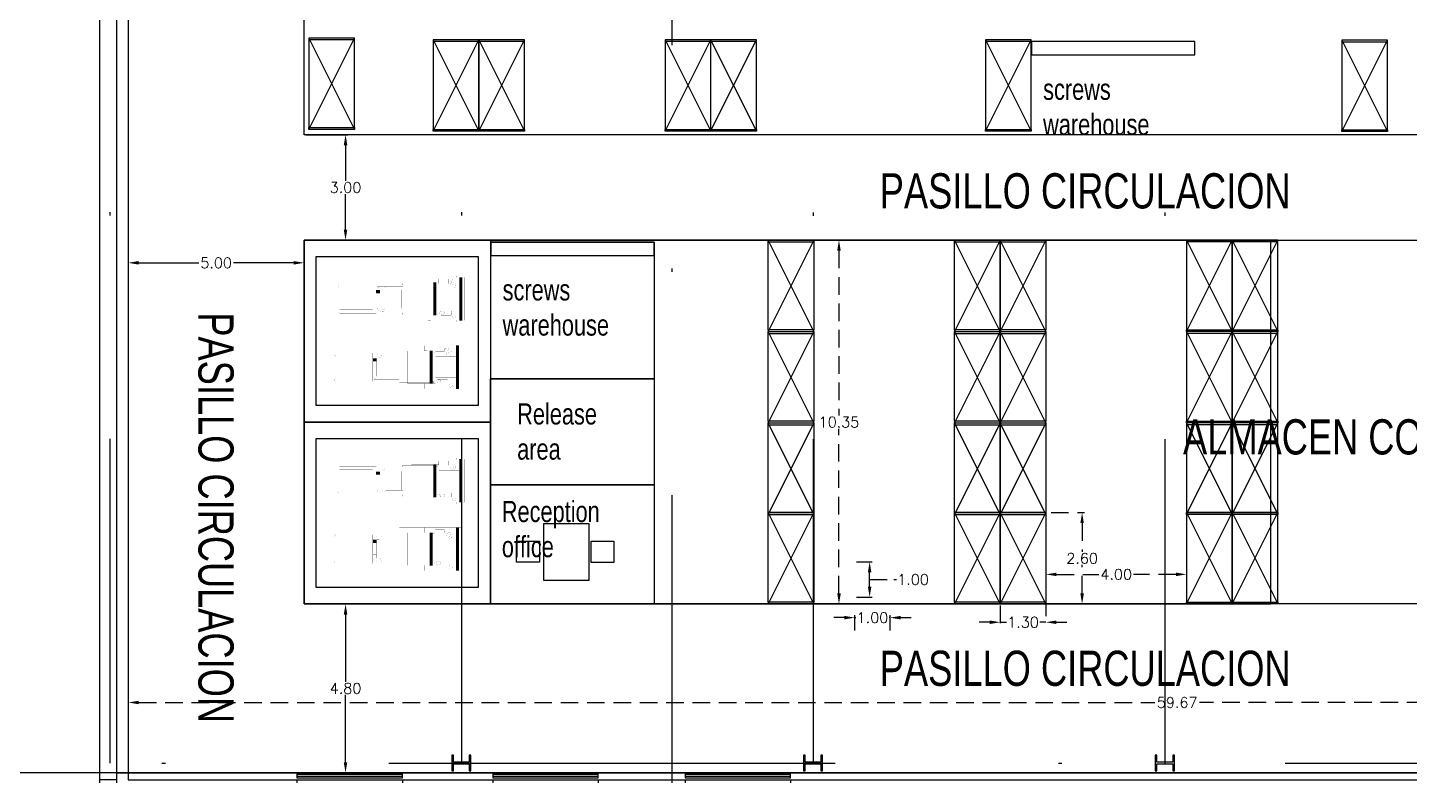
# Model space of a CAD drawing. Header units: millimetres. Extents: x 1263 to 3002, y 1308 to 2683.
# Drawn here: x 1598.97 to 1638.27, y 1352.96 to 1374.23 of the extents above; entities that cross this region are included whole.
import ezdxf

# ---------------------------------------------------------------- set-up
doc = ezdxf.new("R2010")
doc.units = ezdxf.units.MM
doc.header["$PDMODE"] = 34
doc.linetypes.add('DASHDOT', pattern=[25.4, 12.7, -6.35, 0, -6.35])
doc.linetypes.add('DASHED2', pattern=[0.375, 0.25, -0.125])
for name, color, linetype in [('1- 2', 223, 'Continuous'), ('1- muro de carga', 5, 'Continuous'), ('DIM GENERAL', 1, 'Continuous'), ('ejes', 140, 'DASHDOT'), ('LINEA LIMITE DE ZONIFICACION', 2, 'Continuous'), ('LINEA PROYECCION', 1, 'DASHED2')]:
    doc.layers.add(name, color=color, linetype=linetype)
doc.styles.add('ARRAY BASE$0$Standard', font='arial.ttf')
doc.styles.get("Standard").update_dxf_attribs({"font": 'arial.ttf'})
doc.styles.add('TEXTO GENERAL', font='swissc.ttf', dxfattribs={"width": 0.9, "height": 1})
doc.styles.add('TEXTOS', font='romans.shx')
doc.dimstyles.new('DIM-75P', dxfattribs={"dimtxt": 0.3, "dimasz": 0.3, "dimexe": 0.0675, "dimexo": 0.0468, "dimgap": 0.0375, "dimtad": 0, "dimtih": 1, "dimtoh": 1, "dimzin": 0, "dimdsep": 46, "dimtxsty": 'TEXTOS', "dimcen": 0.3, "dimclrd": 1, "dimclre": 1, "dimclrt": 2, "dimadec": 0, "dimazin": 0, "dimtfac": 1, "dimtmove": 1, "dimatfit": 3, "dimldrblk": 'flecha', "dimfxl": 0.045, "dimtolj": 1, "dimtzin": 0, "dimlwd": -1, "dimlwe": -1, "dimarcsym": 0})

# ---------------------------------------------------------------- blocks, each defined once
blk = doc.blocks.new('malla1x1')
at = {"color": 1, "linetype": 'Continuous', "ltscale": 0.01}
blk.add_lwpolyline([(80.173, 79.605), (0, 79.605), (0, 0), (101.556, 0)], close=True, dxfattribs=at)
blk = doc.blocks.new('planta conjunto')
blk.add_lwpolyline([(60.277, 79.803), (60.75, 79.803), (60.75, 0), (60.277, 0)], close=True)
blk.add_lwpolyline([(60.277, 79.803), (60.75, 79.803), (60.75, 0), (60.277, 0)], close=True)
at = {"layer": '1- 2', "lineweight": 25}
for points in [[(70.782, 0.502), (70.332, 0.502), (70.332, 0.699), (70.284, 0.699), (70.284, 0.249), (70.332, 0.249), (70.332, 0.454), (70.782, 0.454), (70.782, 0.249), (70.822, 0.249), (70.822, 0.699), (70.782, 0.699), (70.782, 0.502)], [(70.782, 0.502), (70.332, 0.502), (70.332, 0.699), (70.284, 0.699), (70.284, 0.249), (70.332, 0.249), (70.332, 0.454), (70.782, 0.454), (70.782, 0.249), (70.822, 0.249), (70.822, 0.699), (70.782, 0.699), (70.782, 0.502)], [(80.782, 0.502), (80.332, 0.502), (80.332, 0.699), (80.284, 0.699), (80.284, 0.249), (80.332, 0.249), (80.332, 0.454), (80.782, 0.454), (80.782, 0.249), (80.829, 0.249), (80.829, 0.699), (80.782, 0.699), (80.782, 0.502)], [(80.782, 0.502), (80.332, 0.502), (80.332, 0.699), (80.284, 0.699), (80.284, 0.249), (80.332, 0.249), (80.332, 0.454), (80.782, 0.454), (80.782, 0.249), (80.829, 0.249), (80.829, 0.699), (80.782, 0.699), (80.782, 0.502)], [(90.79, 0.502), (90.34, 0.502), (90.34, 0.699), (90.292, 0.699), (90.292, 0.249), (90.34, 0.249), (90.34, 0.454), (90.79, 0.454), (90.79, 0.249), (90.837, 0.249), (90.837, 0.699), (90.79, 0.699), (90.79, 0.502)], [(90.79, 0.502), (90.34, 0.502), (90.34, 0.699), (90.292, 0.699), (90.292, 0.249), (90.34, 0.249), (90.34, 0.454), (90.79, 0.454), (90.79, 0.249), (90.837, 0.249), (90.837, 0.699), (90.79, 0.699), (90.79, 0.502)]]:
    blk.add_lwpolyline(points, dxfattribs=at)
at = {"layer": '1- muro de carga', "lineweight": 25}
blk.add_lwpolyline([(6.09, 0.197), (0.197, 0.197), (0.197, 79.803), (140.923, 79.803), (162.306, 0.197), (7.291, 0.197)], dxfattribs=at)
at = {"layer": 'ejes'}
for p, q in [((60.555, 86.2), (60.555, 0.474)), ((70.562, 86.2), (70.562, 0.474)), ((80.562, 86.192), (80.562, 0.474)), ((90.57, 86.192), (90.57, 0.474)), ((76.545, 84.599), (76.545, -1.127)), ((-8.01, 0.474), (162.449, 0.474))]:
    blk.add_line(p, q, dxfattribs=at)
blk.add_blockref('malla1x1', (60.75, 0.197))
blk = doc.blocks.new('ARRAY BASE$0$Rack madera')
for p, q in [((0.002, 0.002), (0.002, 1.302)), ((0.002, 1.302), (0.052, 1.302)), ((2.602, 1.302), (0.002, 0.002)), ((0.002, 1.302), (2.602, 0.002)), ((2.552, 1.302), (0.052, 1.302)), ((0.052, 1.302), (0.052, 0.002)), ((2.552, 0.002), (2.552, 1.302)), ((2.602, 1.302), (2.552, 1.302)), ((2.602, 0.002), (2.602, 1.302)), ((0.052, 0.002), (0.002, 0.002)), ((0.052, 0.002), (2.552, 0.002)), ((2.552, 0.002), (2.602, 0.002))]:
    blk.add_line(p, q)
blk = doc.blocks.new('*D52')
at = {"layer": 'Defpoints', "color": 0, "ltscale": 0.01, "transparency": 16777216}
for p in [(1.5, 1.243), (-1.5, 0.15), (1.5, 0.15)]:
    blk.add_point(p, dxfattribs=at)
at = {"layer": 'DIM GENERAL', "color": 1, "ltscale": 0.01, "transparency": 16777216}
for p, q in [((-1.5, 0.197), (-1.5, 1.31)), ((-1.4, 1.243), (-0.138, 1.243)), ((1.4, 1.243), (0.137, 1.243)), ((1.5, 0.197), (1.5, 1.31))]:
    blk.add_line(p, q, dxfattribs=at)
for points in [[(-1.4, 1.226), (-1.4, 1.26), (-1.5, 1.243)], [(1.4, 1.226), (1.4, 1.26), (1.5, 1.243)]]:
    blk.add_solid(points, dxfattribs=at)
at = {"layer": 'DIM GENERAL', "color": 2, "ltscale": 0.01, "transparency": 16777216, "insert": (0, 1.243), "char_height": 0.2, "attachment_point": 5, "rotation": 90, "style": 'TEXTOS'}
blk.add_mtext('\\A1;3.00', dxfattribs=at)
blk = doc.blocks.new('flecha')
at = {"ltscale": 6}
for points in [[(-0.02, 0.03), (-0.11, 0.13), (-0.12, 0.05), (-0.12, 0.21)], [(-0.02, -0.03), (-0.11, -0.13), (-0.12, -0.05), (-0.12, -0.21)]]:
    blk.add_hatch(color=256, dxfattribs=at).paths.add_polyline_path(points)
for p, q in [((0.01, -0.02), (-0.14, 0.24)), ((0.01, 0.02), (-0.14, -0.24)), ((-0.13, 0.24), (-0.13, 0.03)), ((-0.13, 0.03), (-0.1, 0.12)), ((0, 0), (-0.1, 0.12)), ((0, 0), (-0.1, -0.12)), ((-0.13, -0.02), (-0.13, -0.24)), ((-0.13, -0.02), (-0.1, -0.12))]:
    blk.add_line(p, q, dxfattribs=at)
for points in [[(-0.02, 0.03), (-0.11, 0.13), (-0.12, 0.05), (-0.12, 0.21)], [(-0.02, -0.03), (-0.11, -0.13), (-0.12, -0.05), (-0.12, -0.21)]]:
    blk.add_lwpolyline(points, close=True, dxfattribs=at)
blk = doc.blocks.new('ARRAY BASE$0$MONTACARGA 1')
at = {"lineweight": 100, "const_width": 0.00187}
for points in [[(9782.598, 92.797), (9782.598, 92.835), (9780.327, 92.835), (9780.327, 92.535), (9781.063, 92.535)], [(9780.28, 92.589), (9780.28, 91.777)], [(9780.564, 92.452), (9781.063, 92.452)], [(9781.033, 92.449), (9781.033, 91.917)], [(9782.714, 92.486), (9782.091, 92.486), (9782.091, 91.88), (9782.714, 91.88)], [(9780.411, 91.97), (9780.308, 91.97)], [(9782.598, 91.57), (9782.598, 91.532), (9780.327, 91.532), (9780.327, 91.832), (9781.063, 91.832)], [(9780.564, 91.916), (9781.063, 91.916)], [(9782.149, 91.842), (9782.437, 91.842), (9782.437, 91.721), (9782.149, 91.721)]]:
    blk.add_lwpolyline(points, dxfattribs=at)
for points in [[(9782.817, 91.57), (9782.817, 92.796), (9781.064, 92.796), (9781.064, 91.57)], [(9781.777, 92.648), (9781.856, 92.648), (9781.856, 92.797), (9781.777, 92.797)], [(9782.087, 92.749), (9782.351, 92.749), (9782.351, 92.619), (9782.087, 92.619)], [(9782.088, 92.646), (9781.302, 92.646), (9781.302, 91.719), (9782.088, 91.719)], [(9782.422, 92.747), (9782.401, 92.705), (9782.354, 92.705), (9782.354, 92.652), (9782.437, 92.652), (9782.486, 92.747)], [(9781.777, 91.569), (9781.856, 91.569), (9781.856, 91.718), (9781.777, 91.718)]]:
    blk.add_lwpolyline(points, close=True, dxfattribs=at)
at = {"lineweight": 100}
for points in [[(9782.714, 92.796), (9782.714, 91.57)], [(9780.411, 92.396), (9780.308, 92.396)], [(9781.969, 91.719), (9781.969, 92.646)]]:
    blk.add_lwpolyline(points, dxfattribs=at)
for points in [[(9780.205, 92.589, 0.00187, 0.00187, 0), (9780.205, 91.777, 0.00187, 0.00187, 0), (9780.306, 91.777, 0.00187, 0.00187, 0), (9780.306, 92.589, 0.00187, 0.00187, 0), (9779.265, 92.589, 0.00187, 0.00187, 0.414), (9779.217, 92.542, 0.00187, 0.00187, 0.414), (9779.265, 92.494, 0.00187, 0.00187, 0), (9780.205, 92.494, 0, 0, 0)], [(9780.411, 92.445, 0.00187, 0.00187, 0), (9780.308, 92.445, 0.00187, 0.00187, 0), (9780.308, 92.347, 0.00187, 0.00187, 0), (9780.411, 92.347, 0, 0, 0)], [(9780.411, 91.921, 0.00187, 0.00187, 0), (9780.411, 92.445, 0.00187, 0.00187, 0), (9780.492, 92.445, 0.00187, 0.00187, 0), (9780.492, 91.921, 0.00187, 0.00187, 0), (9780.308, 91.921, 0.00187, 0.00187, 0), (9780.308, 92.018, 0.00187, 0.00187, 0), (9780.411, 92.018, 0, 0, 0)], [(9781.277, 92.577, 0.00187, 0.00187, 0), (9781.063, 92.577, 0.00187, 0.00187, 0), (9781.063, 92.627, 0.00187, 0.00187, 0), (9781.277, 92.627, 0, 0, 0), (9781.277, 91.738, 0, 0, 0)], [(9781.277, 91.788, 0.00187, 0.00187, 0), (9781.063, 91.788, 0.00187, 0.00187, 0), (9781.063, 91.738, 0.00187, 0.00187, 0), (9781.953, 91.738, 0.00187, 0.00187, 0), (9781.953, 92.627, 0.00187, 0.00187, 0), (9781.277, 92.627, 0, 0, 0)]]:
    blk.add_lwpolyline(points, format="xyseb", dxfattribs=at)
at = {"lineweight": 100, "const_width": 0.00187}
for points in [[(9780.331, 91.922), (9780.335, 91.879, 0.134), (9780.447, 91.832), (9780.54, 91.836, 0.259), (9780.564, 91.869), (9780.564, 92.502, 0.388), (9780.527, 92.535, 0.001), (9780.447, 92.535, 0.071), (9780.415, 92.531, 0.105), (9780.331, 92.485), (9780.331, 92.445)], [(9781.968, 92.626), (9782.042, 92.626, -0.413), (9782.065, 92.599, -0.362), (9782.042, 92.58), (9781.968, 92.58)], [(9780.203, 91.871), (9779.262, 91.871, 0.414214), (9779.215, 91.824, 0.414), (9779.262, 91.777), (9780.203, 91.777)], [(9781.968, 91.785), (9782.042, 91.785, -0.412), (9782.065, 91.757, -0.362), (9782.042, 91.738), (9781.968, 91.738)], [(9782.145, 91.838, 0.256), (9782.114, 91.777, 0.256), (9782.149, 91.723)], [(9782.222, 91.728, 0.233), (9782.248, 91.785, 0.238), (9782.218, 91.837)]]:
    blk.add_lwpolyline(points, format="xyb", dxfattribs=at)
for points in [[(9780.511, 92.452, 0.413), (9780.533, 92.474, 0.415), (9780.511, 92.495, 0.414), (9780.489, 92.474, 0.414)], [(9782.512, 92.491, 0.325), (9782.57, 92.571, 0.414), (9782.486, 92.655, 0.414), (9782.402, 92.571, 0.414)], [(9782.502, 92.541, 0.275), (9782.52, 92.575, 0.381), (9782.482, 92.605, 0.381), (9782.452, 92.567, 0.381)], [(9780.489, 91.894, 0.414), (9780.511, 91.872, 0.414), (9780.533, 91.894, 0.414), (9780.511, 91.915, 0.414)], [(9782.181, 91.73, 0.414), (9782.233, 91.781, 0.414), (9782.181, 91.833, 0.414), (9782.13, 91.781, 0.414)], [(9782.523, 91.614, 0.414), (9782.573, 91.663, 0.414), (9782.523, 91.713, 0.414), (9782.473, 91.663, 0.414)]]:
    blk.add_lwpolyline(points, format="xyb", close=True, dxfattribs=at)
blk = doc.blocks.new('*D81')
at = {"layer": 'Defpoints', "color": 0, "ltscale": 0.01, "transparency": 16777216}
for p in [(1601.831, 1368.156), (1606.831, 1368.182), (1601.831, 1367.539)]:
    blk.add_point(p, dxfattribs=at)
at = {"layer": 'DIM GENERAL', "color": 1, "ltscale": 0.01, "transparency": 16777216}
for p, q in [((1601.831, 1368.109), (1601.831, 1367.471)), ((1606.831, 1368.135), (1606.831, 1367.471)), ((1602.131, 1367.539), (1603.836, 1367.539)), ((1606.531, 1367.539), (1604.825, 1367.539))]:
    blk.add_line(p, q, dxfattribs=at)
for points in [[(1602.131, 1367.589), (1602.131, 1367.489), (1601.831, 1367.539)], [(1606.531, 1367.589), (1606.531, 1367.489), (1606.831, 1367.539)]]:
    blk.add_solid(points, dxfattribs=at)
at = {"layer": 'DIM GENERAL', "color": 2, "ltscale": 0.01, "transparency": 16777216, "insert": (1604.331, 1367.539), "char_height": 0.3, "attachment_point": 5, "style": 'TEXTOS'}
blk.add_mtext('\\A1;5.00', dxfattribs=at)
blk = doc.blocks.new('*D82')
at = {"layer": 'Defpoints', "color": 0, "ltscale": 0.01, "transparency": 16777216}
for p in [(1606.831, 1357.832), (1606.831, 1353.029), (1608.011, 1353.029)]:
    blk.add_point(p, dxfattribs=at)
at = {"layer": 'LINEA LIMITE DE ZONIFICACION', "color": 1, "ltscale": 0.01, "transparency": 16777216}
for p, q in [((1606.877, 1357.832), (1608.079, 1357.832)), ((1608.011, 1357.532), (1608.011, 1355.618)), ((1608.011, 1353.329), (1608.011, 1355.243)), ((1606.877, 1353.029), (1608.079, 1353.029))]:
    blk.add_line(p, q, dxfattribs=at)
for points in [[(1607.961, 1357.532), (1608.061, 1357.532), (1608.011, 1357.832)], [(1607.961, 1353.329), (1608.061, 1353.329), (1608.011, 1353.029)]]:
    blk.add_solid(points, dxfattribs=at)
at = {"layer": 'LINEA LIMITE DE ZONIFICACION', "color": 2, "ltscale": 0.01, "transparency": 16777216, "insert": (1608.011, 1355.43), "char_height": 0.3, "attachment_point": 5, "style": 'TEXTOS'}
blk.add_mtext('\\A1;4.80', dxfattribs=at)
blk = doc.blocks.new('*D88')
at = {"layer": 'Defpoints', "color": 0, "ltscale": 0.01, "transparency": 16777216}
for p in [(1606.831, 1371.182), (1608.011, 1371.182), (1606.831, 1368.182)]:
    blk.add_point(p, dxfattribs=at)
at = {"layer": 'LINEA LIMITE DE ZONIFICACION', "color": 1, "ltscale": 0.01, "transparency": 16777216}
for p, q in [((1606.877, 1371.182), (1608.079, 1371.182)), ((1608.011, 1370.882), (1608.011, 1369.869)), ((1608.011, 1368.482), (1608.011, 1369.494)), ((1606.877, 1368.182), (1608.079, 1368.182))]:
    blk.add_line(p, q, dxfattribs=at)
for points in [[(1607.961, 1370.882), (1608.061, 1370.882), (1608.011, 1371.182)], [(1607.961, 1368.482), (1608.061, 1368.482), (1608.011, 1368.182)]]:
    blk.add_solid(points, dxfattribs=at)
at = {"layer": 'LINEA LIMITE DE ZONIFICACION', "color": 2, "ltscale": 0.01, "transparency": 16777216, "insert": (1608.011, 1369.682), "char_height": 0.3, "attachment_point": 5, "style": 'TEXTOS'}
blk.add_mtext('\\A1;3.00', dxfattribs=at)
blk = doc.blocks.new('*D93')
at = {"layer": 'Defpoints', "color": 0, "ltscale": 2, "transparency": 16777216}
for p in [(1623.498, 1357.443), (1622.498, 1357.029), (1623.498, 1357.029)]:
    blk.add_point(p, dxfattribs=at)
at = {"layer": 'LINEA PROYECCION', "color": 1, "ltscale": 2, "transparency": 16777216}
for p, q in [((1622.198, 1357.443), (1621.898, 1357.443)), ((1622.498, 1357.076), (1622.498, 1357.51)), ((1622.498, 1357.443), (1622.525, 1357.443)), ((1623.498, 1357.443), (1623.472, 1357.443)), ((1623.498, 1357.076), (1623.498, 1357.51)), ((1623.798, 1357.443), (1624.098, 1357.443))]:
    blk.add_line(p, q, dxfattribs=at)
for points in [[(1622.198, 1357.493), (1622.198, 1357.393), (1622.498, 1357.443)], [(1623.798, 1357.493), (1623.798, 1357.393), (1623.498, 1357.443)]]:
    blk.add_solid(points, dxfattribs=at)
at = {"layer": 'LINEA PROYECCION', "color": 2, "ltscale": 2, "transparency": 16777216, "insert": (1622.998, 1357.443), "char_height": 0.3, "attachment_point": 5, "style": 'TEXTOS'}
blk.add_mtext('\\A1;1.00', dxfattribs=at)
blk = doc.blocks.new('*D87')
at = {"layer": 'Defpoints', "color": 0, "ltscale": 2, "transparency": 16777216}
for p in [(1622.498, 1359.029), (1622.918, 1359.029), (1622.498, 1358.029)]:
    blk.add_point(p, dxfattribs=at)
at = {"layer": 'LINEA PROYECCION', "color": 1, "ltscale": 2, "transparency": 16777216}
for p, q in [((1622.545, 1359.029), (1622.985, 1359.029)), ((1622.918, 1358.329), (1622.918, 1358.729)), ((1622.918, 1358.529), (1623.604, 1358.529)), ((1623.604, 1358.529), (1623.679, 1358.529)), ((1622.545, 1358.029), (1622.985, 1358.029))]:
    blk.add_line(p, q, dxfattribs=at)
for points in [[(1622.868, 1358.729), (1622.968, 1358.729), (1622.918, 1359.029)], [(1622.868, 1358.329), (1622.968, 1358.329), (1622.918, 1358.029)]]:
    blk.add_solid(points, dxfattribs=at)
at = {"layer": 'LINEA PROYECCION', "color": 2, "ltscale": 2, "transparency": 16777216, "insert": (1624.152, 1358.529), "char_height": 0.3, "attachment_point": 5, "style": 'TEXTOS'}
blk.add_mtext('\\A1;1.00', dxfattribs=at)
blk = doc.blocks.new('*D76')
at = {"layer": 'Defpoints', "color": 0, "ltscale": 2, "transparency": 16777216}
for p in [(1601.831, 1357.832), (1661.498, 1357.832), (1601.831, 1355.029)]:
    blk.add_point(p, dxfattribs=at)
at = {"layer": 'LINEA PROYECCION', "color": 1, "ltscale": 2, "transparency": 16777216}
for p, q in [((1601.831, 1357.785), (1601.831, 1354.962)), ((1661.498, 1357.785), (1661.498, 1354.962)), ((1602.131, 1355.029), (1631.027, 1355.029)), ((1661.198, 1355.029), (1632.302, 1355.029))]:
    blk.add_line(p, q, dxfattribs=at)
for points in [[(1602.131, 1355.079), (1602.131, 1354.979), (1601.831, 1355.029)], [(1661.198, 1355.079), (1661.198, 1354.979), (1661.498, 1355.029)]]:
    blk.add_solid(points, dxfattribs=at)
at = {"layer": 'LINEA PROYECCION', "color": 2, "ltscale": 2, "transparency": 16777216, "insert": (1631.665, 1355.029), "char_height": 0.3, "attachment_point": 5, "style": 'TEXTOS'}
blk.add_mtext('\\A1;59.67', dxfattribs=at)
blk = doc.blocks.new('*D77')
at = {"layer": 'Defpoints', "color": 0, "ltscale": 2, "transparency": 16777216}
for p in [(1627.931, 1359.029), (1631.931, 1359.132), (1631.931, 1358.674)]:
    blk.add_point(p, dxfattribs=at)
at = {"layer": 'LINEA PROYECCION', "color": 1, "ltscale": 2, "transparency": 16777216}
for p, q in [((1631.931, 1359.085), (1631.931, 1358.607)), ((1627.931, 1358.982), (1627.931, 1358.607)), ((1628.231, 1358.674), (1629.436, 1358.674)), ((1631.631, 1358.674), (1630.425, 1358.674))]:
    blk.add_line(p, q, dxfattribs=at)
for points in [[(1628.231, 1358.724), (1628.231, 1358.624), (1627.931, 1358.674)], [(1631.631, 1358.724), (1631.631, 1358.624), (1631.931, 1358.674)]]:
    blk.add_solid(points, dxfattribs=at)
at = {"layer": 'LINEA PROYECCION', "color": 2, "ltscale": 2, "transparency": 16777216, "insert": (1629.931, 1358.674), "char_height": 0.3, "attachment_point": 5, "style": 'TEXTOS'}
blk.add_mtext('\\A1;4.00', dxfattribs=at)
blk = doc.blocks.new('*D78')
at = {"layer": 'Defpoints', "color": 0, "ltscale": 2, "transparency": 16777216}
for p in [(1627.931, 1358.029), (1626.631, 1357.832), (1627.931, 1357.312)]:
    blk.add_point(p, dxfattribs=at)
at = {"layer": 'LINEA PROYECCION', "color": 1, "ltscale": 2, "transparency": 16777216}
for p, q in [((1627.931, 1357.982), (1627.931, 1357.244)), ((1626.631, 1357.785), (1626.631, 1357.244)), ((1626.331, 1357.312), (1626.031, 1357.312)), ((1626.631, 1357.312), (1626.807, 1357.312)), ((1627.931, 1357.312), (1627.754, 1357.312)), ((1628.231, 1357.312), (1628.531, 1357.312))]:
    blk.add_line(p, q, dxfattribs=at)
for points in [[(1626.331, 1357.362), (1626.331, 1357.262), (1626.631, 1357.312)], [(1628.231, 1357.362), (1628.231, 1357.262), (1627.931, 1357.312)]]:
    blk.add_solid(points, dxfattribs=at)
at = {"layer": 'LINEA PROYECCION', "color": 2, "ltscale": 2, "transparency": 16777216, "insert": (1627.281, 1357.312), "char_height": 0.3, "attachment_point": 5, "style": 'TEXTOS'}
blk.add_mtext('\\A1;1.30', dxfattribs=at)
blk = doc.blocks.new('*D79')
at = {"layer": 'Defpoints', "color": 0, "ltscale": 2, "transparency": 16777216}
for p in [(1627.281, 1360.432), (1627.281, 1357.832), (1628.961, 1357.832)]:
    blk.add_point(p, dxfattribs=at)
at = {"layer": 'LINEA PROYECCION', "color": 1, "ltscale": 2, "transparency": 16777216}
for p, q in [((1627.327, 1360.432), (1629.028, 1360.432)), ((1628.961, 1360.132), (1628.961, 1359.319)), ((1628.961, 1358.132), (1628.961, 1358.944)), ((1627.327, 1357.832), (1629.028, 1357.832))]:
    blk.add_line(p, q, dxfattribs=at)
for points in [[(1628.911, 1360.132), (1629.011, 1360.132), (1628.961, 1360.432)], [(1628.911, 1358.132), (1629.011, 1358.132), (1628.961, 1357.832)]]:
    blk.add_solid(points, dxfattribs=at)
at = {"layer": 'LINEA PROYECCION', "color": 2, "ltscale": 2, "transparency": 16777216, "insert": (1628.961, 1359.132), "char_height": 0.3, "attachment_point": 5, "style": 'TEXTOS'}
blk.add_mtext('\\A1;2.60', dxfattribs=at)
blk = doc.blocks.new('*D80')
at = {"layer": 'Defpoints', "color": 0, "ltscale": 2, "transparency": 16777216}
for p in [(1620.681, 1368.182), (1620.681, 1357.832), (1622.046, 1357.832)]:
    blk.add_point(p, dxfattribs=at)
at = {"layer": 'LINEA PROYECCION', "color": 1, "ltscale": 2, "transparency": 16777216}
for p, q in [((1620.727, 1368.182), (1622.114, 1368.182)), ((1622.046, 1367.882), (1622.046, 1363.194)), ((1622.046, 1358.132), (1622.046, 1362.819)), ((1620.727, 1357.832), (1622.114, 1357.832))]:
    blk.add_line(p, q, dxfattribs=at)
for points in [[(1621.996, 1367.882), (1622.096, 1367.882), (1622.046, 1368.182)], [(1621.996, 1358.132), (1622.096, 1358.132), (1622.046, 1357.832)]]:
    blk.add_solid(points, dxfattribs=at)
at = {"layer": 'LINEA PROYECCION', "color": 2, "ltscale": 2, "transparency": 16777216, "insert": (1622.046, 1363.007), "char_height": 0.3, "attachment_point": 5, "style": 'TEXTOS'}
blk.add_mtext('\\A1;10.35', dxfattribs=at)
blk = doc.blocks.new('ARRAY BASE$0$PUERTA TRANSICION')
at = {"color": 1}
for points in [[(-1.5, 0), (1.5, 0), (1.5, 0.15), (-1.5, 0.15)], [(1.5, 0.05), (1.5, 0.1), (-1.5, 0.1), (-1.5, 0.05)]]:
    blk.add_lwpolyline(points, close=True, dxfattribs=at)
at = {"color": 2, "ltscale": 0.01, "insert": (0.263, 1.323), "char_height": 0.2, "attachment_point": 1, "rotation": 90}
blk.add_mtext_dynamic_manual_height_columns('H=3.00', width=0.44515, gutter_width=12.5, heights=[0], dxfattribs=at)
at = {"insert": (-0.529, 0.563), "char_height": 0.2, "attachment_point": 1, "style": 'ARRAY BASE$0$Standard'}
blk.add_mtext_dynamic_manual_height_columns('\\pxqc;PUERTA', width=1.32555, gutter_width=13.918, heights=[0.278], dxfattribs=at)
at = {"layer": 'DIM GENERAL', "ltscale": 0.01}
dim = blk.add_linear_dim(base=(1.5, 1.243), p1=(-1.5, 0.15), p2=(1.5, 0.15), angle=180, dimstyle='DIM-75P', dxfattribs=at)
dim.commit()
dim.dimension.update_dxf_attribs({"geometry": '*D52', "text_midpoint": (0, 1.243)})

msp = doc.modelspace()

# ---------------------------------------------------------------- linework, layer by layer
for p, q in [((1606.8306, 1371.18175), (1606.8306, 1426.18838)), ((1640.28213, 1371.18175), (1606.8306, 1371.18175)), ((1616.79353, 1358.02745), (1616.79353, 1357.82745))]:
    msp.add_line(p, q)
for points in [[(1601.02489, 1432.61057), (1601.49849, 1432.61057), (1601.49849, 1352.66832), (1601.02489, 1352.66832)], [(1601.83059, 1352.83175), (1661.83062, 1352.83175), (1661.83062, 1432.83175), (1601.83059, 1432.83175)], [(1632.16598, 1373.83452), (1627.51772, 1373.83452), (1627.51772, 1373.45777), (1632.16598, 1373.45777)], [(1661.83058, 1357.83174), (1606.8306, 1357.83174), (1606.8306, 1368.18175), (1661.83058, 1368.18175)], [(1612.13061, 1363.00675), (1606.8306, 1363.00675), (1606.8306, 1368.18175), (1612.13061, 1368.18175)], [(1606.8306, 1357.83174), (1634.33059, 1357.83174), (1634.33059, 1368.18175), (1606.8306, 1368.18175)], [(1616.79321, 1364.23569), (1612.14279, 1364.23569), (1612.14279, 1368.12756), (1616.79321, 1368.12756)], [(1616.79302, 1368.12756), (1612.14476, 1368.12756), (1612.14476, 1367.7508), (1616.79302, 1367.7508)], [(1616.79337, 1361.21946), (1612.13064, 1361.21946), (1612.13064, 1364.23569), (1616.79337, 1364.23569)], [(1606.8306, 1363.00675), (1612.13061, 1363.00675), (1612.13061, 1357.83175), (1606.8306, 1357.83175)], [(1616.79353, 1357.83175), (1612.13061, 1357.83175), (1612.13061, 1361.21922), (1616.79353, 1361.21922)], [(1613.64436, 1358.508), (1614.94436, 1358.508), (1614.94436, 1360.108), (1613.64436, 1360.108)], [(1612.87339, 1359.6236), (1613.52339, 1359.6236), (1613.52339, 1359.0236), (1612.87339, 1359.0236)], [(1615.64551, 1359.016), (1614.99551, 1359.016), (1614.99551, 1359.616), (1615.64551, 1359.616)]]:
    msp.add_lwpolyline(points, close=True)
for points in [[(1606.8306, 1432.83175), (1606.8306, 1432.83175), (1601.8306, 1432.83175), (1601.83059, 1352.83175)], [(1606.8306, 1371.18175), (1606.8306, 1426.18838)], [(1607.17772, 1367.71367), (1611.78348, 1367.71367), (1611.78348, 1363.47482), (1607.17772, 1363.47482), (1607.17772, 1367.71367)], [(1607.17772, 1362.53867), (1611.78348, 1362.53867), (1611.78348, 1358.29982), (1607.17772, 1358.29982), (1607.17772, 1362.53867)]]:
    msp.add_lwpolyline(points)
at = {"layer": '1- muro de carga', "lineweight": 25}
msp.add_lwpolyline([(1546.83842, 1353.02922), (1540.94584, 1353.02922), (1540.94584, 1432.63428), (1681.67108, 1432.63428), (1703.05435, 1353.02923), (1548.03907, 1353.02923)], dxfattribs=at)

# ---------------------------------------------------------------- block references
for name, p in [('planta conjunto', (1540.74837, 1352.83175)), ('ARRAY BASE$0$MONTACARGA 1', (-8171.42168, 1274.32907)), ('ARRAY BASE$0$MONTACARGA 1', (-8171.51961, 1272.38685)), ('ARRAY BASE$0$MONTACARGA 1', (-8171.42168, 1269.15406)), ('ARRAY BASE$0$MONTACARGA 1', (-8171.51961, 1267.21185))]:
    msp.add_blockref(name, p)
for name, p, rotation in [('ARRAY BASE$0$Rack madera', (1608.26831, 1371.33232), 90), ('ARRAY BASE$0$Rack madera', (1611.80325, 1371.28232), 90), ('ARRAY BASE$0$Rack madera', (1613.10328, 1371.28232), 90), ('ARRAY BASE$0$Rack madera', (1618.40328, 1371.28232), 90), ('ARRAY BASE$0$Rack madera', (1619.69762, 1371.28232), 90), ('ARRAY BASE$0$Rack madera', (1627.51758, 1371.28242), 90), ('ARRAY BASE$0$Rack madera', (1637.64917, 1371.26861), 90), ('ARRAY BASE$0$PUERTA TRANSICION', (1608.12764, 1353.03175), 180), ('ARRAY BASE$0$PUERTA TRANSICION', (1613.70082, 1353.03175), 180), ('ARRAY BASE$0$PUERTA TRANSICION', (1619.1688, 1353.03175), 180)]:
    msp.add_blockref(name, p, dxfattribs=dict(rotation=rotation))
at = {"lineweight": 211, "xscale": -1, "rotation": 270}
for p in [(1620.02878, 1365.57965), (1625.32878, 1365.57965), (1626.6288, 1365.57965), (1620.02877, 1362.97965), (1625.32877, 1362.97965), (1626.62879, 1362.97965), (1620.02877, 1360.37965), (1625.32877, 1360.37965), (1626.62879, 1360.37965), (1620.02877, 1357.82965), (1625.32877, 1357.82965), (1626.62879, 1357.82965)]:
    msp.add_blockref('ARRAY BASE$0$Rack madera', p, dxfattribs=at)
at = {"lineweight": 211, "rotation": 90}
for p in [(1633.23246, 1365.57965), (1634.53248, 1365.57965), (1633.23247, 1362.97965), (1634.53248, 1362.97965), (1633.23247, 1360.37965), (1634.53249, 1360.37965), (1633.23247, 1357.82965), (1634.53249, 1357.82965)]:
    msp.add_blockref('ARRAY BASE$0$Rack madera', p, dxfattribs=at)

# ---------------------------------------------------------------- texts
at = {"char_height": 0.6, "attachment_point": 1, "style": 'TEXTO GENERAL'}
for s, insert in [('screws warehouse', (1627.85208, 1372.77528)), ('screws warehouse', (1612.47912, 1367.06831)), ('Release area', (1612.89279, 1363.53905)), ('Reception\\P office', (1612.45614, 1360.76288))]:
    msp.add_mtext_dynamic_manual_height_columns(s, width=0.6, gutter_width=12.5, heights=[4.34109], dxfattribs=dict(at, insert=insert))
at = {"layer": 'LINEA LIMITE DE ZONIFICACION', "ltscale": 0.01, "style": 'TEXTO GENERAL', "width": 0.9}
for s, p in [('PASILLO CIRCULACION', (1623.20613, 1369.08653)), ('ALMACEN CORIAN Y MADERA', (1631.83158, 1362.08653)), ('PASILLO CIRCULACION', (1623.20613, 1355.50227))]:
    msp.add_text(s, height=1, dxfattribs=at).set_placement(p)
msp.add_text('PASILLO CIRCULACION', height=1, rotation=270, dxfattribs=at).set_placement((1603.8265, 1366.12952))

# ---------------------------------------------------------------- dimensions: what is measured, and where the dimension line sits
at = {"layer": 'DIM GENERAL', "ltscale": 0.01}
dim = msp.add_linear_dim(base=(1601.8306, 1367.53899), p1=(1606.8306, 1368.18175), p2=(1601.8306, 1368.15565), dimstyle='DIM-75P', dxfattribs=at)
dim.commit()
dim.dimension.update_dxf_attribs({"geometry": '*D81', "text_midpoint": (1604.3306, 1367.53899)})
at = {"layer": 'LINEA LIMITE DE ZONIFICACION', "ltscale": 0.01}
for base, p1, p2, picture, middle in [((1608.01136, 1371.18175), (1606.8306, 1368.18175), (1606.8306, 1371.18175), '*D88', (1608.01136, 1369.68175)), ((1608.01137, 1353.02923), (1606.8306, 1357.83174), (1606.83061, 1353.02923), '*D82', (1608.01137, 1355.43049))]:
    dim = msp.add_linear_dim(base=base, p1=p1, p2=p2, angle=90, dimstyle='DIM-75P', dxfattribs=at)
    dim.commit()
    dim.dimension.update_dxf_attribs({"geometry": picture, "text_midpoint": middle})
at = {"layer": 'LINEA PROYECCION', "ltscale": 2}
for base, p1, p2, picture, middle in [((1622.04629, 1357.83175), (1620.68061, 1368.18175), (1620.6806, 1357.83175), '*D80', (1622.04629, 1363.00675)), ((1628.96063, 1357.83174), (1627.28062, 1360.43175), (1627.28062, 1357.83174), '*D79', (1628.96063, 1359.13175)), ((1622.91753, 1359.02923), (1622.49849, 1358.02923), (1622.49849, 1359.02923), '*D87', (1623.71628, 1358.52923))]:
    dim = msp.add_linear_dim(base=base, p1=p1, p2=p2, angle=90, dimstyle='DIM-75P', dxfattribs=at)
    dim.commit()
    dim.dimension.update_dxf_attribs({"geometry": picture, "text_midpoint": middle})
for base, p1, p2, picture, middle in [((1631.93064, 1358.67416), (1627.93062, 1359.02923), (1631.93064, 1359.13175), '*D77', (1629.93063, 1358.67416)), ((1627.93062, 1357.31181), (1626.6306, 1357.83174), (1627.93062, 1358.02923), '*D78', (1627.28061, 1357.31181)), ((1601.83059, 1355.02923), (1661.49849, 1357.83174), (1601.83059, 1357.83174), '*D76', (1631.66454, 1355.02923)), ((1623.49849, 1357.44297), (1622.49849, 1357.02923), (1623.49849, 1357.02923), '*D93', (1622.99849, 1357.44297))]:
    dim = msp.add_linear_dim(base=base, p1=p1, p2=p2, dimstyle='DIM-75P', dxfattribs=at)
    dim.commit()
    dim.dimension.update_dxf_attribs({"geometry": picture, "text_midpoint": middle})

doc.saveas('drawing.dxf')
